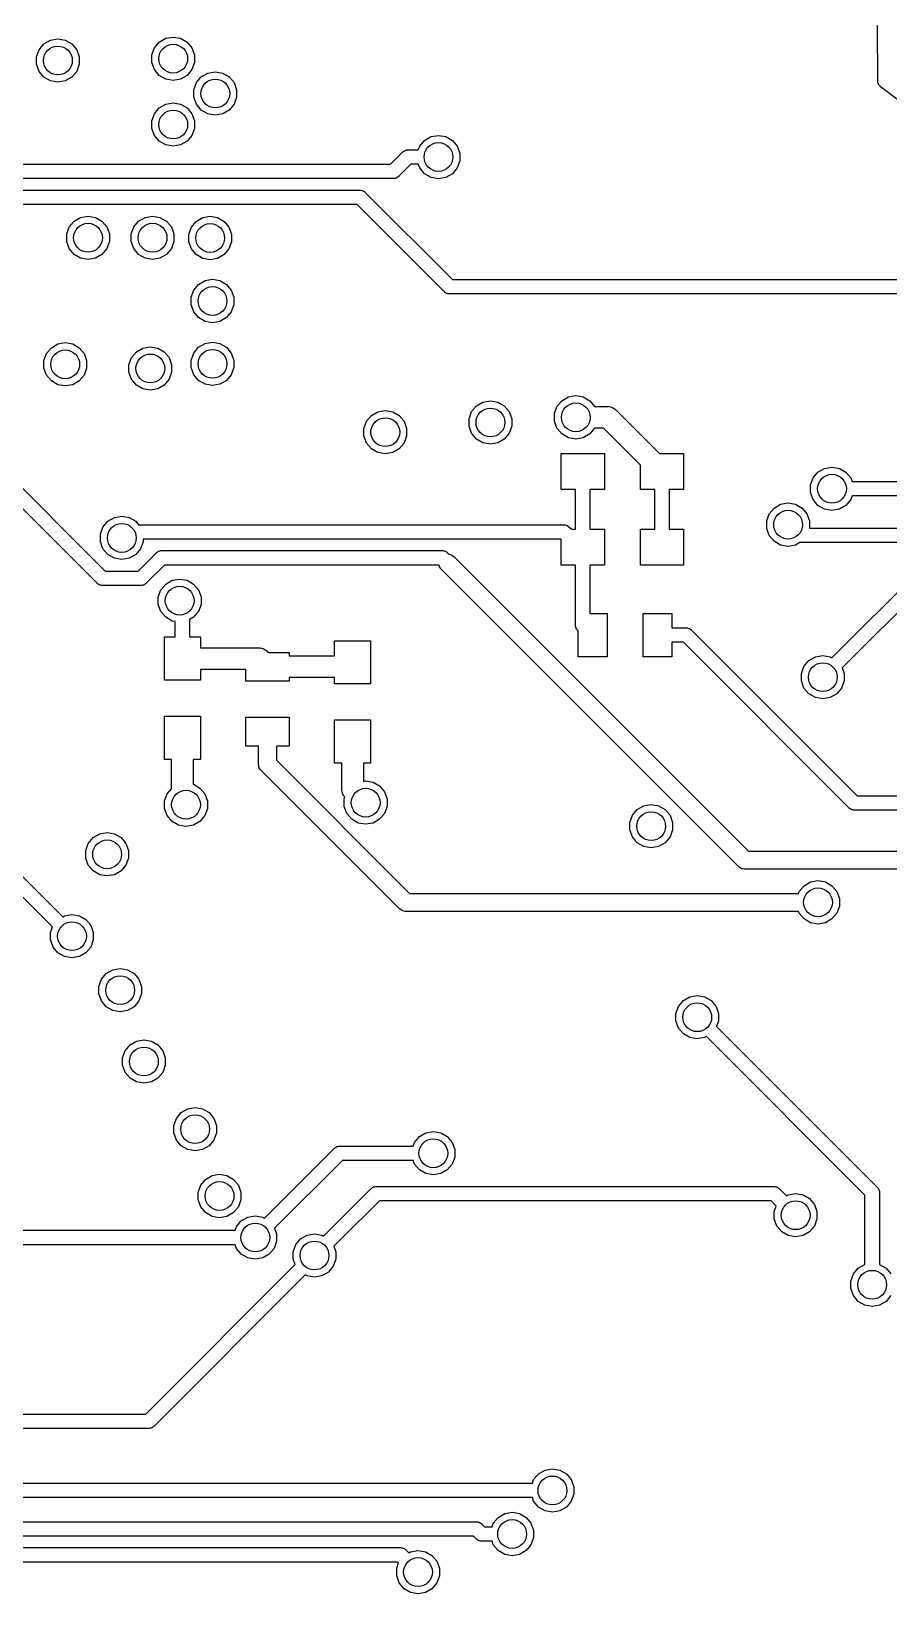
# Model space of a CAD drawing. Extents: x 85.4 to 167.1, y -165.3 to -88.8.
# Drawn here: x 132.11 to 144.02, y -125.36 to -103.67 of the extents above; entities that cross this region are included whole.
import ezdxf

# ---------------------------------------------------------------- set-up
doc = ezdxf.new("R2010")
doc.units = 0
doc.header["$MEASUREMENT"] = 0
doc.layers.add('BLACK', color=7, linetype='CONTINUOUS')

msp = doc.modelspace()

# ---------------------------------------------------------------- linework, layer by layer
at = {"layer": 'Black'}
for p, q in [((143.863, -104.366), (143.861, -103.595)), ((132.222, -103.931), (132.289, -103.851)), ((132.289, -103.851), (132.379, -103.798)), ((132.379, -103.798), (132.482, -103.78)), ((132.482, -103.78), (132.585, -103.798)), ((132.585, -103.798), (132.676, -103.851)), ((132.676, -103.851), (132.743, -103.931)), ((133.822, -103.906), (133.889, -103.825)), ((133.889, -103.825), (133.98, -103.773)), ((133.98, -103.773), (134.083, -103.755)), ((134.083, -103.755), (134.186, -103.773)), ((134.186, -103.773), (134.276, -103.825)), ((134.276, -103.825), (134.343, -103.906)), ((132.186, -104.029), (132.222, -103.931)), ((132.186, -104.134), (132.186, -104.029)), ((132.743, -103.931), (132.779, -104.029)), ((132.779, -104.029), (132.779, -104.134)), ((133.786, -104.004), (133.822, -103.906)), ((133.786, -104.108), (133.786, -104.004)), ((134.343, -103.906), (134.379, -104.004)), ((134.379, -104.004), (134.379, -104.108)), ((132.222, -104.232), (132.186, -104.134)), ((132.289, -104.312), (132.222, -104.232)), ((132.379, -104.364), (132.289, -104.312)), ((132.676, -104.312), (132.585, -104.364)), ((132.743, -104.232), (132.676, -104.312)), ((132.779, -104.134), (132.743, -104.232)), ((133.822, -104.207), (133.786, -104.108)), ((133.889, -104.287), (133.822, -104.207)), ((133.98, -104.339), (133.889, -104.287)), ((134.276, -104.287), (134.186, -104.339)), ((134.343, -104.207), (134.276, -104.287)), ((134.379, -104.108), (134.343, -104.207)), ((134.406, -104.388), (134.473, -104.308)), ((134.473, -104.308), (134.564, -104.256)), ((134.564, -104.256), (134.667, -104.238)), ((134.667, -104.238), (134.77, -104.256)), ((134.77, -104.256), (134.86, -104.308)), ((134.86, -104.308), (134.928, -104.388)), ((132.482, -104.383), (132.379, -104.364)), ((132.585, -104.364), (132.482, -104.383)), ((134.083, -104.357), (133.98, -104.339)), ((134.186, -104.339), (134.083, -104.357)), ((134.37, -104.486), (134.406, -104.388)), ((134.37, -104.591), (134.37, -104.486)), ((134.928, -104.388), (134.963, -104.486)), ((134.963, -104.486), (134.963, -104.591)), ((143.865, -104.377), (143.863, -104.366)), ((143.866, -104.389), (143.865, -104.377)), ((143.868, -104.394), (143.866, -104.389)), ((143.869, -104.4), (143.868, -104.394)), ((143.875, -104.41), (143.869, -104.4)), ((143.879, -104.42), (143.875, -104.41)), ((143.884, -104.425), (143.879, -104.42)), ((143.887, -104.43), (143.884, -104.425)), ((143.895, -104.438), (143.887, -104.43)), ((143.903, -104.446), (143.895, -104.438)), ((145.731, -105.821), (143.903, -104.446)), ((133.822, -104.82), (133.889, -104.74)), ((133.889, -104.74), (133.98, -104.687)), ((133.98, -104.687), (134.083, -104.669)), ((134.083, -104.669), (134.186, -104.687)), ((134.186, -104.687), (134.276, -104.74)), ((134.276, -104.74), (134.343, -104.82)), ((134.406, -104.689), (134.37, -104.591)), ((134.473, -104.769), (134.406, -104.689)), ((134.928, -104.689), (134.86, -104.769)), ((134.963, -104.591), (134.928, -104.689)), ((133.786, -104.918), (133.822, -104.82)), ((133.786, -105.023), (133.786, -104.918)), ((134.343, -104.82), (134.379, -104.918)), ((134.379, -104.918), (134.379, -105.023)), ((134.564, -104.822), (134.473, -104.769)), ((134.667, -104.84), (134.564, -104.822)), ((134.77, -104.822), (134.667, -104.84)), ((134.86, -104.769), (134.77, -104.822)), ((133.822, -105.121), (133.786, -105.023)), ((133.889, -105.201), (133.822, -105.121)), ((134.343, -105.121), (134.276, -105.201)), ((134.379, -105.023), (134.343, -105.121)), ((137.571, -105.191), (137.662, -105.138)), ((137.662, -105.138), (137.765, -105.12)), ((137.765, -105.12), (137.868, -105.138)), ((137.868, -105.138), (137.958, -105.191)), ((133.98, -105.253), (133.889, -105.201)), ((134.083, -105.272), (133.98, -105.253)), ((134.186, -105.253), (134.083, -105.272)), ((134.276, -105.201), (134.186, -105.253)), ((137.099, -105.521), (137.27, -105.351)), ((137.27, -105.351), (137.273, -105.348)), ((137.273, -105.348), (137.276, -105.345)), ((137.276, -105.345), (137.287, -105.338)), ((137.287, -105.338), (137.298, -105.331)), ((137.298, -105.331), (137.302, -105.33)), ((137.302, -105.33), (137.306, -105.327)), ((137.306, -105.327), (137.319, -105.325)), ((137.319, -105.325), (137.332, -105.322)), ((137.332, -105.322), (137.336, -105.322)), ((137.336, -105.322), (137.34, -105.321)), ((137.34, -105.321), (137.485, -105.321)), ((137.485, -105.321), (137.504, -105.271)), ((137.504, -105.271), (137.571, -105.191)), ((137.958, -105.191), (138.025, -105.271)), ((138.025, -105.271), (138.061, -105.369)), ((138.061, -105.369), (138.061, -105.474)), ((128.404, -105.521), (137.099, -105.521)), ((137.382, -105.521), (137.211, -105.692)), ((137.485, -105.521), (137.382, -105.521)), ((137.504, -105.572), (137.485, -105.521)), ((137.571, -105.652), (137.504, -105.572)), ((138.025, -105.572), (137.958, -105.652)), ((138.061, -105.474), (138.025, -105.572)), ((137.14, -105.721), (128.445, -105.721)), ((137.145, -105.72), (137.14, -105.721)), ((137.149, -105.721), (137.145, -105.72)), ((137.162, -105.717), (137.149, -105.721)), ((137.175, -105.715), (137.162, -105.717)), ((137.178, -105.713), (137.175, -105.715)), ((137.183, -105.712), (137.178, -105.713)), ((137.193, -105.704), (137.183, -105.712)), ((137.205, -105.698), (137.193, -105.704)), ((137.208, -105.694), (137.205, -105.698)), ((137.211, -105.692), (137.208, -105.694)), ((137.662, -105.704), (137.571, -105.652)), ((137.765, -105.723), (137.662, -105.704)), ((137.868, -105.704), (137.765, -105.723)), ((137.958, -105.652), (137.868, -105.704)), ((129.202, -105.881), (136.679, -105.881)), ((136.679, -105.881), (136.683, -105.882)), ((136.683, -105.882), (136.687, -105.882)), ((136.687, -105.882), (136.7, -105.885)), ((136.7, -105.885), (136.713, -105.887)), ((136.713, -105.887), (136.717, -105.89)), ((136.717, -105.89), (136.721, -105.891)), ((136.721, -105.891), (136.732, -105.898)), ((136.732, -105.898), (136.743, -105.905)), ((136.743, -105.905), (136.746, -105.908)), ((136.746, -105.908), (136.749, -105.911)), ((136.749, -105.911), (137.961, -107.122)), ((136.637, -106.081), (129.243, -106.081)), ((132.707, -106.311), (132.797, -106.258)), ((132.797, -106.258), (132.9, -106.24)), ((132.9, -106.24), (132.9, -106.24)), ((132.9, -106.24), (133.003, -106.258)), ((133.003, -106.258), (133.094, -106.311)), ((133.603, -106.311), (133.693, -106.258)), ((133.693, -106.258), (133.796, -106.24)), ((133.796, -106.24), (133.899, -106.258)), ((133.899, -106.258), (133.99, -106.311)), ((134.402, -106.315), (134.493, -106.262)), ((134.493, -106.262), (134.596, -106.244)), ((134.596, -106.244), (134.699, -106.262)), ((134.699, -106.262), (134.79, -106.315)), ((137.849, -107.293), (136.637, -106.081)), ((132.604, -106.489), (132.64, -106.391)), ((132.64, -106.391), (132.707, -106.311)), ((133.094, -106.311), (133.161, -106.391)), ((133.161, -106.391), (133.197, -106.489)), ((133.5, -106.489), (133.535, -106.391)), ((133.535, -106.391), (133.603, -106.311)), ((133.99, -106.311), (134.057, -106.391)), ((134.057, -106.391), (134.093, -106.489)), ((134.299, -106.493), (134.335, -106.395)), ((134.335, -106.395), (134.402, -106.315)), ((134.79, -106.315), (134.857, -106.395)), ((134.857, -106.395), (134.893, -106.493)), ((132.604, -106.594), (132.604, -106.489)), ((132.64, -106.692), (132.604, -106.594)), ((132.707, -106.772), (132.64, -106.692)), ((133.161, -106.692), (133.094, -106.772)), ((133.197, -106.594), (133.161, -106.692)), ((133.197, -106.489), (133.197, -106.594)), ((133.5, -106.594), (133.5, -106.489)), ((133.535, -106.692), (133.5, -106.594)), ((133.603, -106.772), (133.535, -106.692)), ((134.057, -106.692), (133.99, -106.772)), ((134.093, -106.594), (134.057, -106.692)), ((134.093, -106.489), (134.093, -106.594)), ((134.299, -106.598), (134.299, -106.493)), ((134.335, -106.696), (134.299, -106.598)), ((134.402, -106.776), (134.335, -106.696)), ((134.857, -106.696), (134.79, -106.776)), ((134.893, -106.598), (134.857, -106.696)), ((134.893, -106.493), (134.893, -106.598)), ((132.797, -106.824), (132.707, -106.772)), ((132.9, -106.843), (132.797, -106.824)), ((133.003, -106.824), (132.9, -106.843)), ((132.9, -106.843), (132.9, -106.843)), ((132.9, -106.843), (132.9, -106.843)), ((133.094, -106.772), (133.003, -106.824)), ((133.693, -106.824), (133.603, -106.772)), ((133.796, -106.843), (133.693, -106.824)), ((133.899, -106.824), (133.796, -106.843)), ((133.99, -106.772), (133.899, -106.824)), ((134.493, -106.828), (134.402, -106.776)), ((134.596, -106.846), (134.493, -106.828)), ((134.699, -106.828), (134.596, -106.846)), ((134.79, -106.776), (134.699, -106.828)), ((134.434, -107.188), (134.525, -107.136)), ((134.525, -107.136), (134.628, -107.118)), ((134.628, -107.118), (134.731, -107.136)), ((134.731, -107.136), (134.821, -107.188)), ((137.961, -107.122), (151.473, -107.122)), ((134.331, -107.366), (134.367, -107.268)), ((134.367, -107.268), (134.434, -107.188)), ((134.821, -107.188), (134.888, -107.268)), ((134.888, -107.268), (134.924, -107.366)), ((137.852, -107.295), (137.849, -107.293)), ((137.855, -107.299), (137.852, -107.295)), ((137.866, -107.305), (137.855, -107.299)), ((137.877, -107.313), (137.866, -107.305)), ((137.881, -107.314), (137.877, -107.313)), ((137.885, -107.316), (137.881, -107.314)), ((137.898, -107.318), (137.885, -107.316)), ((137.911, -107.322), (137.898, -107.318)), ((137.915, -107.321), (137.911, -107.322)), ((137.919, -107.322), (137.915, -107.321)), ((151.431, -107.322), (137.919, -107.322)), ((134.331, -107.471), (134.331, -107.366)), ((134.367, -107.569), (134.331, -107.471)), ((134.434, -107.649), (134.367, -107.569)), ((134.888, -107.569), (134.821, -107.649)), ((134.924, -107.471), (134.888, -107.569)), ((134.924, -107.366), (134.924, -107.471)), ((134.525, -107.702), (134.434, -107.649)), ((134.628, -107.72), (134.525, -107.702)), ((134.731, -107.702), (134.628, -107.72)), ((134.821, -107.649), (134.731, -107.702)), ((132.481, -108.015), (132.584, -107.997)), ((132.584, -107.997), (132.687, -108.015)), ((134.525, -108.009), (134.628, -107.991)), ((134.628, -107.991), (134.731, -108.009)), ((132.288, -108.246), (132.323, -108.147)), ((132.323, -108.147), (132.391, -108.067)), ((132.391, -108.067), (132.481, -108.015)), ((132.687, -108.015), (132.778, -108.067)), ((132.778, -108.067), (132.845, -108.147)), ((132.845, -108.147), (132.881, -108.246)), ((133.468, -108.303), (133.504, -108.205)), ((133.504, -108.205), (133.571, -108.125)), ((133.571, -108.125), (133.662, -108.072)), ((133.662, -108.072), (133.765, -108.054)), ((133.765, -108.054), (133.868, -108.072)), ((133.868, -108.072), (133.958, -108.125)), ((133.958, -108.125), (134.025, -108.205)), ((134.025, -108.205), (134.061, -108.303)), ((134.331, -108.24), (134.367, -108.142)), ((134.367, -108.142), (134.434, -108.061)), ((134.434, -108.061), (134.525, -108.009)), ((134.731, -108.009), (134.821, -108.061)), ((134.821, -108.061), (134.888, -108.142)), ((134.888, -108.142), (134.924, -108.24)), ((132.288, -108.35), (132.288, -108.246)), ((132.323, -108.448), (132.288, -108.35)), ((132.881, -108.35), (132.845, -108.448)), ((132.881, -108.246), (132.881, -108.35)), ((133.468, -108.408), (133.468, -108.303)), ((133.504, -108.506), (133.468, -108.408)), ((134.061, -108.408), (134.025, -108.506)), ((134.061, -108.303), (134.061, -108.408)), ((134.331, -108.344), (134.331, -108.24)), ((134.367, -108.443), (134.331, -108.344)), ((134.924, -108.344), (134.888, -108.443)), ((134.924, -108.24), (134.924, -108.344)), ((132.391, -108.529), (132.323, -108.448)), ((132.481, -108.581), (132.391, -108.529)), ((132.584, -108.599), (132.481, -108.581)), ((132.687, -108.581), (132.584, -108.599)), ((132.778, -108.529), (132.687, -108.581)), ((132.845, -108.448), (132.778, -108.529)), ((133.571, -108.586), (133.504, -108.506)), ((133.662, -108.638), (133.571, -108.586)), ((133.765, -108.656), (133.662, -108.638)), ((133.868, -108.638), (133.765, -108.656)), ((133.958, -108.586), (133.868, -108.638)), ((134.025, -108.506), (133.958, -108.586)), ((134.434, -108.523), (134.367, -108.443)), ((134.525, -108.575), (134.434, -108.523)), ((134.628, -108.593), (134.525, -108.575)), ((134.731, -108.575), (134.628, -108.593)), ((134.821, -108.523), (134.731, -108.575)), ((134.888, -108.443), (134.821, -108.523)), ((138.292, -108.874), (138.383, -108.822)), ((138.383, -108.822), (138.486, -108.804)), ((138.486, -108.804), (138.589, -108.822)), ((138.589, -108.822), (138.679, -108.874)), ((139.41, -108.884), (139.477, -108.804)), ((139.477, -108.804), (139.568, -108.751)), ((139.568, -108.751), (139.671, -108.733)), ((139.671, -108.733), (139.774, -108.751)), ((139.774, -108.751), (139.864, -108.804)), ((139.864, -108.804), (139.931, -108.884)), ((136.73, -109.188), (136.766, -109.089)), ((136.766, -109.089), (136.833, -109.009)), ((136.833, -109.009), (136.924, -108.957)), ((136.924, -108.957), (137.027, -108.939)), ((137.027, -108.939), (137.13, -108.957)), ((137.13, -108.957), (137.22, -109.009)), ((137.22, -109.009), (137.288, -109.089)), ((137.288, -109.089), (137.323, -109.188)), ((138.189, -109.053), (138.225, -108.954)), ((138.189, -109.157), (138.189, -109.053)), ((138.225, -108.954), (138.292, -108.874)), ((138.679, -108.874), (138.746, -108.954)), ((138.746, -108.954), (138.782, -109.053)), ((138.782, -109.053), (138.782, -109.157)), ((139.374, -108.982), (139.41, -108.884)), ((139.374, -109.087), (139.374, -108.982)), ((139.41, -109.185), (139.374, -109.087)), ((139.931, -108.884), (139.932, -108.884)), ((139.932, -108.884), (140.119, -108.884)), ((140.119, -108.884), (140.126, -108.886)), ((140.126, -108.886), (140.132, -108.885)), ((140.132, -108.885), (140.151, -108.89)), ((140.151, -108.89), (140.17, -108.894)), ((140.17, -108.894), (140.176, -108.897)), ((140.176, -108.897), (140.182, -108.899)), ((140.182, -108.899), (140.199, -108.91)), ((140.199, -108.91), (140.216, -108.92)), ((140.216, -108.92), (140.22, -108.925)), ((140.22, -108.925), (140.225, -108.928)), ((140.225, -108.928), (140.831, -109.534)), ((136.73, -109.292), (136.73, -109.188)), ((136.766, -109.391), (136.73, -109.292)), ((137.323, -109.292), (137.288, -109.391)), ((137.323, -109.188), (137.323, -109.292)), ((138.225, -109.255), (138.189, -109.157)), ((138.292, -109.336), (138.225, -109.255)), ((138.746, -109.255), (138.679, -109.336)), ((138.782, -109.157), (138.746, -109.255)), ((139.477, -109.265), (139.41, -109.185)), ((139.568, -109.317), (139.477, -109.265)), ((139.864, -109.265), (139.774, -109.317)), ((139.931, -109.185), (139.864, -109.265)), ((139.932, -109.184), (139.931, -109.185)), ((140.057, -109.184), (139.932, -109.184)), ((140.568, -109.696), (140.057, -109.184)), ((136.833, -109.471), (136.766, -109.391)), ((136.924, -109.523), (136.833, -109.471)), ((137.027, -109.541), (136.924, -109.523)), ((137.13, -109.523), (137.027, -109.541)), ((137.22, -109.471), (137.13, -109.523)), ((137.288, -109.391), (137.22, -109.471)), ((138.383, -109.388), (138.292, -109.336)), ((138.486, -109.406), (138.383, -109.388)), ((138.589, -109.388), (138.486, -109.406)), ((138.679, -109.336), (138.589, -109.388)), ((139.671, -109.336), (139.568, -109.317)), ((139.774, -109.317), (139.671, -109.336)), ((133.026, -111.338), (131.426, -109.739)), ((131.566, -109.595), (133.138, -111.168)), ((139.468, -110.034), (139.468, -109.534)), ((139.468, -109.534), (140.068, -109.534)), ((140.068, -109.534), (140.068, -110.034)), ((140.568, -110.034), (140.568, -109.696)), ((140.831, -109.534), (141.168, -109.534)), ((141.168, -109.534), (141.168, -110.034)), ((143.124, -109.742), (143.227, -109.724)), ((143.227, -109.724), (143.33, -109.742)), ((142.93, -109.973), (142.966, -109.875)), ((142.966, -109.875), (143.033, -109.794)), ((143.033, -109.794), (143.124, -109.742)), ((143.33, -109.742), (143.42, -109.794)), ((143.42, -109.794), (143.487, -109.875)), ((143.487, -109.875), (143.506, -109.925)), ((143.506, -109.925), (146.283, -109.925)), ((139.668, -110.034), (139.468, -110.034)), ((139.668, -110.588), (139.668, -110.034)), ((140.068, -110.034), (139.868, -110.034)), ((139.868, -110.034), (139.868, -110.588)), ((140.768, -110.034), (140.568, -110.034)), ((140.768, -110.588), (140.768, -110.034)), ((141.168, -110.034), (140.968, -110.034)), ((140.968, -110.034), (140.968, -110.588)), ((142.93, -110.077), (142.93, -109.973)), ((142.966, -110.176), (142.93, -110.077)), ((143.506, -110.125), (143.487, -110.176)), ((146.217, -110.125), (143.506, -110.125)), ((142.322, -110.472), (142.357, -110.374)), ((142.357, -110.374), (142.425, -110.294)), ((142.425, -110.294), (142.515, -110.241)), ((142.515, -110.241), (142.618, -110.223)), ((142.618, -110.223), (142.721, -110.241)), ((142.721, -110.241), (142.812, -110.294)), ((142.812, -110.294), (142.879, -110.374)), ((142.879, -110.374), (142.915, -110.472)), ((143.033, -110.256), (142.966, -110.176)), ((143.124, -110.308), (143.033, -110.256)), ((143.227, -110.326), (143.124, -110.308)), ((143.33, -110.308), (143.227, -110.326)), ((143.42, -110.256), (143.33, -110.308)), ((143.487, -110.176), (143.42, -110.256)), ((133.072, -110.655), (133.108, -110.557)), ((133.108, -110.557), (133.175, -110.477)), ((133.175, -110.477), (133.266, -110.425)), ((133.266, -110.425), (133.369, -110.407)), ((133.369, -110.407), (133.472, -110.425)), ((133.472, -110.425), (133.562, -110.477)), ((133.562, -110.477), (133.601, -110.524)), ((133.601, -110.524), (139.504, -110.524)), ((139.504, -110.524), (139.508, -110.524)), ((139.508, -110.524), (139.513, -110.524)), ((139.513, -110.524), (139.525, -110.527)), ((139.525, -110.527), (139.538, -110.53)), ((139.538, -110.53), (139.542, -110.532)), ((139.542, -110.532), (139.546, -110.533)), ((139.546, -110.533), (139.557, -110.54)), ((139.557, -110.54), (139.568, -110.547)), ((139.568, -110.547), (139.571, -110.55)), ((139.571, -110.55), (139.575, -110.553)), ((139.575, -110.553), (139.61, -110.588)), ((139.61, -110.588), (139.668, -110.588)), ((139.868, -110.588), (140.068, -110.588)), ((140.068, -110.588), (140.068, -111.088)), ((140.568, -111.088), (140.568, -110.588)), ((140.568, -110.588), (140.768, -110.588)), ((140.968, -110.588), (141.168, -110.588)), ((141.168, -110.588), (141.168, -111.088)), ((142.322, -110.577), (142.322, -110.472)), ((142.357, -110.675), (142.322, -110.577)), ((142.915, -110.472), (142.915, -110.571)), ((142.915, -110.571), (153.024, -110.571)), ((133.072, -110.76), (133.072, -110.655)), ((133.108, -110.858), (133.072, -110.76)), ((133.665, -110.76), (133.629, -110.858)), ((139.463, -110.724), (133.665, -110.724)), ((133.665, -110.724), (133.665, -110.76)), ((139.468, -110.729), (139.463, -110.724)), ((139.468, -111.088), (139.468, -110.729)), ((142.425, -110.755), (142.357, -110.675)), ((142.515, -110.807), (142.425, -110.755)), ((142.618, -110.825), (142.515, -110.807)), ((142.721, -110.807), (142.618, -110.825)), ((142.783, -110.771), (142.721, -110.807)), ((153.066, -110.771), (142.783, -110.771)), ((133.175, -110.938), (133.108, -110.858)), ((133.266, -110.991), (133.175, -110.938)), ((133.369, -111.009), (133.266, -110.991)), ((133.472, -110.991), (133.369, -111.009)), ((133.562, -110.938), (133.472, -110.991)), ((133.629, -110.858), (133.562, -110.938)), ((133.596, -111.168), (133.851, -110.913)), ((133.851, -110.913), (133.855, -110.91)), ((133.855, -110.91), (133.857, -110.907)), ((133.857, -110.907), (133.869, -110.9)), ((133.869, -110.9), (133.879, -110.893)), ((133.879, -110.893), (133.884, -110.892)), ((133.884, -110.892), (133.887, -110.89)), ((133.887, -110.89), (133.9, -110.887)), ((133.9, -110.887), (133.913, -110.884)), ((133.913, -110.884), (133.917, -110.884)), ((133.917, -110.884), (133.922, -110.884)), ((133.922, -110.884), (137.82, -110.884)), ((137.82, -110.884), (137.824, -110.884)), ((137.824, -110.884), (137.829, -110.884)), ((137.829, -110.884), (137.841, -110.887)), ((137.841, -110.887), (137.854, -110.89)), ((137.854, -110.89), (137.858, -110.892)), ((137.858, -110.892), (137.862, -110.893)), ((137.862, -110.893), (137.873, -110.9)), ((137.873, -110.9), (137.884, -110.907)), ((137.884, -110.907), (137.887, -110.91)), ((137.887, -110.91), (137.891, -110.913)), ((137.891, -110.913), (137.913, -110.935)), ((137.913, -110.935), (137.947, -110.944)), ((137.947, -110.944), (137.982, -110.969)), ((137.982, -110.969), (142.069, -115.056)), ((133.138, -111.168), (133.596, -111.168)), ((133.963, -111.084), (133.708, -111.338)), ((137.774, -111.084), (133.963, -111.084)), ((137.781, -111.11), (137.774, -111.084)), ((137.806, -111.146), (137.781, -111.11)), ((141.929, -115.27), (137.806, -111.146)), ((139.668, -111.088), (139.468, -111.088)), ((139.668, -111.919), (139.668, -111.088)), ((140.068, -111.088), (139.868, -111.088)), ((139.868, -111.088), (139.868, -111.757)), ((141.168, -111.088), (140.568, -111.088)), ((143.227, -112.372), (144.418, -111.182)), ((133.029, -111.341), (133.026, -111.338)), ((133.032, -111.344), (133.029, -111.341)), ((133.044, -111.351), (133.032, -111.344)), ((133.054, -111.358), (133.044, -111.351)), ((133.058, -111.359), (133.054, -111.358)), ((133.062, -111.362), (133.058, -111.359)), ((133.075, -111.364), (133.062, -111.362)), ((133.088, -111.367), (133.075, -111.364)), ((133.092, -111.367), (133.088, -111.367)), ((133.096, -111.368), (133.092, -111.367)), ((133.637, -111.368), (133.096, -111.368)), ((133.642, -111.367), (133.637, -111.368)), ((133.646, -111.367), (133.642, -111.367)), ((133.659, -111.364), (133.646, -111.367)), ((133.672, -111.362), (133.659, -111.364)), ((133.676, -111.359), (133.672, -111.362)), ((133.68, -111.358), (133.676, -111.359)), ((133.69, -111.351), (133.68, -111.358)), ((133.702, -111.344), (133.69, -111.351)), ((133.705, -111.341), (133.702, -111.344)), ((133.708, -111.338), (133.705, -111.341)), ((133.876, -111.527), (133.912, -111.428)), ((133.912, -111.428), (133.979, -111.348)), ((133.979, -111.348), (134.07, -111.296)), ((134.07, -111.296), (134.173, -111.278)), ((134.173, -111.278), (134.276, -111.296)), ((134.276, -111.296), (134.366, -111.348)), ((134.366, -111.348), (134.434, -111.428)), ((134.434, -111.428), (134.469, -111.527)), ((144.53, -111.352), (143.369, -112.513)), ((133.876, -111.631), (133.876, -111.527)), ((133.912, -111.729), (133.876, -111.631)), ((134.469, -111.631), (134.434, -111.729)), ((134.469, -111.527), (134.469, -111.631)), ((133.979, -111.81), (133.912, -111.729)), ((134.07, -111.862), (133.979, -111.81)), ((134.11, -111.869), (134.07, -111.862)), ((134.11, -112.083), (134.11, -111.869)), ((134.366, -111.81), (134.31, -111.842)), ((134.31, -111.842), (134.31, -112.083)), ((134.434, -111.729), (134.366, -111.81)), ((139.868, -111.757), (140.106, -111.757)), ((140.106, -111.757), (140.106, -112.357)), ((140.606, -112.357), (140.606, -111.757)), ((140.606, -111.757), (141.006, -111.757)), ((141.006, -111.757), (141.006, -111.957)), ((133.96, -112.683), (133.96, -112.083)), ((133.96, -112.083), (134.11, -112.083)), ((134.31, -112.083), (134.46, -112.083)), ((134.46, -112.083), (134.46, -112.233)), ((139.669, -111.923), (139.668, -111.919)), ((139.669, -111.928), (139.669, -111.923)), ((139.672, -111.94), (139.669, -111.928)), ((139.674, -111.953), (139.672, -111.94)), ((139.677, -111.957), (139.674, -111.953)), ((139.678, -111.961), (139.677, -111.957)), ((139.685, -111.972), (139.678, -111.961)), ((139.692, -111.983), (139.685, -111.972)), ((139.695, -111.986), (139.692, -111.983)), ((139.698, -111.99), (139.695, -111.986)), ((139.706, -111.999), (139.698, -111.99)), ((139.706, -112.357), (139.706, -111.999)), ((141.006, -111.957), (141.206, -111.957)), ((141.206, -111.957), (141.211, -111.958)), ((141.211, -111.958), (141.215, -111.957)), ((141.215, -111.957), (141.228, -111.961)), ((141.228, -111.961), (141.241, -111.963)), ((141.241, -111.963), (141.244, -111.965)), ((141.244, -111.965), (141.249, -111.966)), ((141.249, -111.966), (141.259, -111.974)), ((141.259, -111.974), (141.271, -111.98)), ((141.271, -111.98), (141.274, -111.984)), ((141.274, -111.984), (141.277, -111.986)), ((141.277, -111.986), (143.577, -114.286)), ((134.46, -112.233), (135.278, -112.233)), ((135.278, -112.233), (135.285, -112.235)), ((135.285, -112.235), (135.291, -112.234)), ((135.291, -112.234), (135.31, -112.239)), ((135.31, -112.239), (135.329, -112.242)), ((135.329, -112.242), (135.335, -112.246)), ((135.335, -112.246), (135.341, -112.247)), ((135.341, -112.247), (135.358, -112.259)), ((135.358, -112.259), (135.375, -112.268)), ((135.375, -112.268), (135.379, -112.274)), ((135.379, -112.274), (135.384, -112.277)), ((135.384, -112.277), (135.403, -112.296)), ((135.403, -112.296), (135.691, -112.296)), ((135.691, -112.296), (135.691, -112.346)), ((136.322, -112.346), (136.322, -112.134)), ((136.322, -112.134), (136.822, -112.134)), ((136.822, -112.134), (136.822, -112.734)), ((141.165, -112.157), (141.006, -112.157)), ((141.006, -112.157), (141.006, -112.357)), ((143.465, -114.457), (141.165, -112.157)), ((142.997, -112.358), (143.1, -112.34)), ((143.1, -112.34), (143.203, -112.358)), ((135.091, -112.533), (134.46, -112.533)), ((134.46, -112.533), (134.46, -112.683)), ((135.091, -112.696), (135.091, -112.533)), ((135.691, -112.346), (136.322, -112.346)), ((140.106, -112.357), (139.706, -112.357)), ((141.006, -112.357), (140.606, -112.357)), ((142.803, -112.589), (142.839, -112.491)), ((142.839, -112.491), (142.906, -112.41)), ((142.906, -112.41), (142.997, -112.358)), ((143.203, -112.358), (143.227, -112.372)), ((143.369, -112.513), (143.396, -112.589)), ((134.46, -112.683), (133.96, -112.683)), ((135.691, -112.696), (135.091, -112.696)), ((136.322, -112.646), (135.691, -112.646)), ((135.691, -112.646), (135.691, -112.696)), ((136.322, -112.734), (136.322, -112.646)), ((136.822, -112.734), (136.322, -112.734)), ((142.803, -112.693), (142.803, -112.589)), ((142.839, -112.792), (142.803, -112.693)), ((143.396, -112.693), (143.361, -112.792)), ((143.396, -112.589), (143.396, -112.693)), ((142.906, -112.872), (142.839, -112.792)), ((142.997, -112.924), (142.906, -112.872)), ((143.1, -112.942), (142.997, -112.924)), ((143.203, -112.924), (143.1, -112.942)), ((143.293, -112.872), (143.203, -112.924)), ((143.361, -112.792), (143.293, -112.872)), ((133.96, -113.783), (133.96, -113.183)), ((133.96, -113.183), (134.46, -113.183)), ((134.46, -113.183), (134.46, -113.783)), ((135.091, -113.596), (135.091, -113.196)), ((135.091, -113.196), (135.691, -113.196)), ((135.691, -113.196), (135.691, -113.596)), ((136.322, -113.834), (136.322, -113.234)), ((136.322, -113.234), (136.822, -113.234)), ((136.822, -113.234), (136.822, -113.834)), ((135.266, -113.596), (135.091, -113.596)), ((135.266, -113.846), (135.266, -113.596)), ((135.691, -113.596), (135.516, -113.596)), ((135.516, -113.596), (135.516, -113.794)), ((134.06, -113.783), (133.96, -113.783)), ((134.06, -114.189), (134.06, -113.783)), ((134.46, -113.783), (134.36, -113.783)), ((134.36, -113.783), (134.36, -114.128)), ((135.267, -113.852), (135.266, -113.846)), ((135.266, -113.857), (135.267, -113.852)), ((135.27, -113.873), (135.266, -113.857)), ((135.516, -113.794), (137.363, -115.641)), ((136.422, -113.834), (136.322, -113.834)), ((136.422, -114.2), (136.422, -113.834)), ((136.822, -113.834), (136.722, -113.834)), ((136.722, -113.834), (136.722, -114.087)), ((135.273, -113.889), (135.27, -113.873)), ((135.276, -113.894), (135.273, -113.889)), ((135.277, -113.899), (135.276, -113.894)), ((135.287, -113.912), (135.277, -113.899)), ((135.295, -113.926), (135.287, -113.912)), ((135.299, -113.93), (135.295, -113.926)), ((135.302, -113.934), (135.299, -113.93)), ((137.223, -115.855), (135.302, -113.934)), ((133.964, -114.359), (134, -114.261)), ((134, -114.261), (134.06, -114.189)), ((134.36, -114.128), (134.363, -114.128)), ((134.363, -114.128), (134.454, -114.18)), ((134.454, -114.18), (134.521, -114.261)), ((134.521, -114.261), (134.557, -114.359)), ((136.423, -114.206), (136.422, -114.2)), ((136.422, -114.213), (136.423, -114.206)), ((136.428, -114.232), (136.422, -114.213)), ((136.431, -114.251), (136.428, -114.232)), ((136.434, -114.257), (136.431, -114.251)), ((136.436, -114.263), (136.434, -114.257)), ((136.447, -114.279), (136.436, -114.263)), ((136.457, -114.296), (136.447, -114.279)), ((136.722, -114.087), (136.754, -114.081)), ((136.754, -114.081), (136.857, -114.099)), ((136.857, -114.099), (136.948, -114.151)), ((136.948, -114.151), (137.015, -114.232)), ((137.015, -114.232), (137.051, -114.33)), ((143.577, -114.286), (151.393, -114.286)), ((133.964, -114.463), (133.964, -114.359)), ((134, -114.562), (133.964, -114.463)), ((134.557, -114.463), (134.521, -114.562)), ((134.557, -114.359), (134.557, -114.463)), ((136.462, -114.301), (136.457, -114.296)), ((136.458, -114.33), (136.466, -114.306)), ((136.458, -114.434), (136.458, -114.33)), ((136.493, -114.533), (136.458, -114.434)), ((136.466, -114.306), (136.462, -114.301)), ((136.466, -114.306), (136.466, -114.306)), ((137.051, -114.434), (137.015, -114.533)), ((137.051, -114.33), (137.051, -114.434)), ((140.457, -114.558), (140.524, -114.478)), ((140.524, -114.478), (140.615, -114.426)), ((140.615, -114.426), (140.718, -114.408)), ((140.718, -114.408), (140.821, -114.426)), ((140.821, -114.426), (140.911, -114.478)), ((140.911, -114.478), (140.979, -114.558)), ((143.469, -114.46), (143.465, -114.457)), ((143.472, -114.463), (143.469, -114.46)), ((143.483, -114.47), (143.472, -114.463)), ((143.494, -114.477), (143.483, -114.47)), ((143.498, -114.478), (143.494, -114.477)), ((143.502, -114.48), (143.498, -114.478)), ((143.514, -114.483), (143.502, -114.48)), ((143.527, -114.486), (143.514, -114.483)), ((143.531, -114.486), (143.527, -114.486)), ((143.536, -114.486), (143.531, -114.486)), ((151.393, -114.486), (143.536, -114.486)), ((134.067, -114.642), (134, -114.562)), ((134.157, -114.694), (134.067, -114.642)), ((134.26, -114.712), (134.157, -114.694)), ((134.363, -114.694), (134.26, -114.712)), ((134.454, -114.642), (134.363, -114.694)), ((134.521, -114.562), (134.454, -114.642)), ((136.561, -114.613), (136.493, -114.533)), ((136.651, -114.665), (136.561, -114.613)), ((136.754, -114.683), (136.651, -114.665)), ((136.857, -114.665), (136.754, -114.683)), ((136.948, -114.613), (136.857, -114.665)), ((137.015, -114.533), (136.948, -114.613)), ((140.421, -114.656), (140.457, -114.558)), ((140.421, -114.761), (140.421, -114.656)), ((140.979, -114.558), (141.014, -114.656)), ((141.014, -114.656), (141.014, -114.761)), ((132.904, -114.948), (132.972, -114.868)), ((132.972, -114.868), (133.062, -114.816)), ((133.062, -114.816), (133.165, -114.798)), ((133.165, -114.798), (133.268, -114.816)), ((133.268, -114.816), (133.359, -114.868)), ((133.359, -114.868), (133.426, -114.948)), ((140.457, -114.859), (140.421, -114.761)), ((140.524, -114.939), (140.457, -114.859)), ((140.615, -114.992), (140.524, -114.939)), ((140.911, -114.939), (140.821, -114.992)), ((140.979, -114.859), (140.911, -114.939)), ((141.014, -114.761), (140.979, -114.859)), ((132.408, -116.108), (131.428, -115.129)), ((131.54, -114.958), (132.549, -115.967)), ((132.869, -115.047), (132.904, -114.948)), ((132.869, -115.151), (132.869, -115.047)), ((132.904, -115.25), (132.869, -115.151)), ((133.426, -114.948), (133.462, -115.047)), ((133.462, -115.151), (133.426, -115.25)), ((133.462, -115.047), (133.462, -115.151)), ((140.718, -115.01), (140.615, -114.992)), ((140.821, -114.992), (140.718, -115.01)), ((142.069, -115.056), (148.238, -115.056)), ((132.972, -115.33), (132.904, -115.25)), ((133.062, -115.382), (132.972, -115.33)), ((133.359, -115.33), (133.268, -115.382)), ((133.426, -115.25), (133.359, -115.33)), ((141.934, -115.273), (141.929, -115.27)), ((141.937, -115.277), (141.934, -115.273)), ((141.951, -115.285), (141.937, -115.277)), ((141.965, -115.295), (141.951, -115.285)), ((141.97, -115.296), (141.965, -115.295)), ((141.975, -115.299), (141.97, -115.296)), ((141.991, -115.302), (141.975, -115.299)), ((142.007, -115.306), (141.991, -115.302)), ((142.012, -115.305), (142.007, -115.306)), ((142.018, -115.306), (142.012, -115.305)), ((148.238, -115.306), (142.018, -115.306)), ((133.165, -115.4), (133.062, -115.382)), ((133.268, -115.382), (133.165, -115.4)), ((142.773, -115.616), (142.84, -115.536)), ((142.84, -115.536), (142.931, -115.483)), ((142.931, -115.483), (143.034, -115.465)), ((143.034, -115.465), (143.137, -115.483)), ((143.137, -115.483), (143.227, -115.536)), ((143.227, -115.536), (143.294, -115.616)), ((137.363, -115.641), (142.609, -115.641)), ((142.609, -115.641), (142.764, -115.641)), ((142.764, -115.641), (142.773, -115.616)), ((143.294, -115.616), (143.33, -115.714)), ((143.33, -115.714), (143.33, -115.819)), ((132.549, -115.967), (132.574, -115.953)), ((132.574, -115.953), (132.677, -115.935)), ((132.677, -115.935), (132.78, -115.953)), ((132.78, -115.953), (132.87, -116.005)), ((132.87, -116.005), (132.938, -116.085)), ((137.227, -115.858), (137.223, -115.855)), ((137.231, -115.862), (137.227, -115.858)), ((137.245, -115.87), (137.231, -115.862)), ((137.258, -115.88), (137.245, -115.87)), ((137.263, -115.881), (137.258, -115.88)), ((137.268, -115.884), (137.263, -115.881)), ((137.284, -115.887), (137.268, -115.884)), ((137.3, -115.891), (137.284, -115.887)), ((137.306, -115.89), (137.3, -115.891)), ((137.311, -115.891), (137.306, -115.89)), ((142.609, -115.891), (137.311, -115.891)), ((142.764, -115.891), (142.609, -115.891)), ((142.773, -115.917), (142.764, -115.891)), ((142.84, -115.997), (142.773, -115.917)), ((142.931, -116.049), (142.84, -115.997)), ((143.227, -115.997), (143.137, -116.049)), ((143.294, -115.917), (143.227, -115.997)), ((143.33, -115.819), (143.294, -115.917)), ((132.38, -116.184), (132.408, -116.108)), ((132.38, -116.288), (132.38, -116.184)), ((132.938, -116.085), (132.973, -116.184)), ((132.973, -116.184), (132.973, -116.288)), ((143.034, -116.067), (142.931, -116.049)), ((143.137, -116.049), (143.034, -116.067)), ((132.416, -116.387), (132.38, -116.288)), ((132.483, -116.467), (132.416, -116.387)), ((132.938, -116.387), (132.87, -116.467)), ((132.973, -116.288), (132.938, -116.387)), ((132.574, -116.519), (132.483, -116.467)), ((132.677, -116.537), (132.574, -116.519)), ((132.78, -116.519), (132.677, -116.537)), ((132.87, -116.467), (132.78, -116.519)), ((133.05, -116.932), (133.085, -116.834)), ((133.085, -116.834), (133.153, -116.754)), ((133.153, -116.754), (133.243, -116.702)), ((133.243, -116.702), (133.346, -116.684)), ((133.346, -116.684), (133.449, -116.702)), ((133.449, -116.702), (133.54, -116.754)), ((133.54, -116.754), (133.607, -116.834)), ((133.607, -116.834), (133.643, -116.932)), ((133.05, -117.037), (133.05, -116.932)), ((133.085, -117.135), (133.05, -117.037)), ((133.643, -117.037), (133.607, -117.135)), ((133.643, -116.932), (133.643, -117.037)), ((141.164, -117.13), (141.254, -117.078)), ((141.254, -117.078), (141.357, -117.059)), ((141.357, -117.059), (141.46, -117.078)), ((141.46, -117.078), (141.551, -117.13)), ((133.153, -117.215), (133.085, -117.135)), ((133.243, -117.268), (133.153, -117.215)), ((133.346, -117.286), (133.243, -117.268)), ((133.449, -117.268), (133.346, -117.286)), ((133.54, -117.215), (133.449, -117.268)), ((133.607, -117.135), (133.54, -117.215)), ((141.061, -117.308), (141.096, -117.21)), ((141.061, -117.413), (141.061, -117.308)), ((141.096, -117.21), (141.164, -117.13)), ((141.551, -117.13), (141.618, -117.21)), ((141.618, -117.21), (141.654, -117.308)), ((141.654, -117.308), (141.654, -117.413)), ((141.096, -117.511), (141.061, -117.413)), ((141.164, -117.591), (141.096, -117.511)), ((141.654, -117.413), (141.626, -117.488)), ((141.626, -117.488), (143.856, -119.718)), ((133.415, -117.825), (133.483, -117.745)), ((133.483, -117.745), (133.573, -117.692)), ((133.573, -117.692), (133.676, -117.674)), ((133.676, -117.674), (133.779, -117.692)), ((133.779, -117.692), (133.87, -117.745)), ((133.87, -117.745), (133.937, -117.825)), ((141.254, -117.644), (141.164, -117.591)), ((141.357, -117.662), (141.254, -117.644)), ((141.46, -117.644), (141.357, -117.662)), ((141.485, -117.629), (141.46, -117.644)), ((143.685, -119.83), (141.485, -117.629)), ((133.38, -117.923), (133.415, -117.825)), ((133.38, -118.028), (133.38, -117.923)), ((133.937, -117.825), (133.973, -117.923)), ((133.973, -117.923), (133.973, -118.028)), ((133.415, -118.126), (133.38, -118.028)), ((133.483, -118.206), (133.415, -118.126)), ((133.937, -118.126), (133.87, -118.206)), ((133.973, -118.028), (133.937, -118.126)), ((133.573, -118.258), (133.483, -118.206)), ((133.676, -118.276), (133.573, -118.258)), ((133.779, -118.258), (133.676, -118.276)), ((133.87, -118.206), (133.779, -118.258)), ((134.194, -118.684), (134.284, -118.632)), ((134.284, -118.632), (134.387, -118.614)), ((134.387, -118.614), (134.49, -118.632)), ((134.49, -118.632), (134.581, -118.684)), ((134.091, -118.863), (134.127, -118.765)), ((134.127, -118.765), (134.194, -118.684)), ((134.581, -118.684), (134.648, -118.765)), ((134.648, -118.765), (134.684, -118.863)), ((134.091, -118.967), (134.091, -118.863)), ((134.127, -119.066), (134.091, -118.967)), ((134.194, -119.146), (134.127, -119.066)), ((134.648, -119.066), (134.581, -119.146)), ((134.684, -118.967), (134.648, -119.066)), ((134.684, -118.863), (134.684, -118.967)), ((137.433, -119.098), (137.5, -119.018)), ((137.5, -119.018), (137.591, -118.966)), ((137.591, -118.966), (137.694, -118.948)), ((137.694, -118.948), (137.797, -118.966)), ((137.797, -118.966), (137.887, -119.018)), ((137.887, -119.018), (137.954, -119.098)), ((134.284, -119.198), (134.194, -119.146)), ((134.387, -119.216), (134.284, -119.198)), ((134.49, -119.198), (134.387, -119.216)), ((134.581, -119.146), (134.49, -119.198)), ((135.349, -120.149), (136.32, -119.178)), ((136.32, -119.178), (136.324, -119.176)), ((136.324, -119.176), (136.326, -119.172)), ((136.326, -119.172), (136.338, -119.166)), ((136.338, -119.166), (136.348, -119.158)), ((136.348, -119.158), (136.353, -119.157)), ((136.353, -119.157), (136.356, -119.155)), ((136.356, -119.155), (136.369, -119.153)), ((136.369, -119.153), (136.382, -119.149)), ((136.382, -119.149), (136.386, -119.15)), ((136.386, -119.15), (136.391, -119.149)), ((136.391, -119.149), (137.269, -119.149)), ((137.269, -119.149), (137.414, -119.149)), ((137.414, -119.149), (137.433, -119.098)), ((137.954, -119.098), (137.99, -119.197)), ((137.99, -119.197), (137.99, -119.301)), ((136.432, -119.349), (135.491, -120.29)), ((137.269, -119.349), (136.432, -119.349)), ((137.414, -119.349), (137.269, -119.349)), ((137.433, -119.4), (137.414, -119.349)), ((137.5, -119.48), (137.433, -119.4)), ((137.591, -119.532), (137.5, -119.48)), ((137.887, -119.48), (137.797, -119.532)), ((137.954, -119.4), (137.887, -119.48)), ((137.99, -119.301), (137.954, -119.4)), ((134.43, -119.789), (134.465, -119.691)), ((134.465, -119.691), (134.533, -119.611)), ((134.533, -119.611), (134.623, -119.559)), ((134.623, -119.559), (134.726, -119.541)), ((134.726, -119.541), (134.829, -119.559)), ((134.829, -119.559), (134.92, -119.611)), ((134.92, -119.611), (134.987, -119.691)), ((134.987, -119.691), (135.023, -119.789)), ((136.86, -119.718), (136.864, -119.717)), ((136.864, -119.717), (136.868, -119.715)), ((136.868, -119.715), (136.881, -119.713)), ((136.881, -119.713), (136.893, -119.709)), ((136.893, -119.709), (136.898, -119.71)), ((136.898, -119.71), (136.902, -119.709)), ((136.902, -119.709), (142.423, -119.709)), ((137.694, -119.55), (137.591, -119.532)), ((137.797, -119.532), (137.694, -119.55)), ((142.423, -119.709), (142.427, -119.71)), ((142.427, -119.71), (142.431, -119.709)), ((142.431, -119.709), (142.444, -119.713)), ((142.444, -119.713), (142.457, -119.715)), ((142.457, -119.715), (142.461, -119.717)), ((142.461, -119.717), (142.465, -119.718)), ((134.43, -119.894), (134.43, -119.789)), ((134.465, -119.992), (134.43, -119.894)), ((135.023, -119.894), (134.987, -119.992)), ((135.023, -119.789), (135.023, -119.894)), ((136.273, -120.297), (136.831, -119.738)), ((136.944, -119.909), (136.414, -120.438)), ((136.831, -119.738), (136.835, -119.736)), ((136.835, -119.736), (136.838, -119.732)), ((136.838, -119.732), (136.849, -119.726)), ((136.849, -119.726), (136.86, -119.718)), ((142.381, -119.909), (136.944, -119.909)), ((142.453, -119.981), (142.381, -119.909)), ((142.465, -119.718), (142.475, -119.726)), ((142.475, -119.726), (142.487, -119.732)), ((142.487, -119.732), (142.49, -119.736)), ((142.49, -119.736), (142.493, -119.738)), ((142.493, -119.738), (142.595, -119.84)), ((142.595, -119.84), (142.62, -119.826)), ((142.62, -119.826), (142.723, -119.808)), ((142.723, -119.808), (142.826, -119.826)), ((142.826, -119.826), (142.916, -119.878)), ((142.916, -119.878), (142.983, -119.959)), ((143.685, -120.791), (143.685, -119.83)), ((143.856, -119.718), (143.859, -119.722)), ((143.859, -119.722), (143.862, -119.725)), ((143.862, -119.725), (143.869, -119.736)), ((143.869, -119.736), (143.876, -119.747)), ((143.876, -119.747), (143.877, -119.751)), ((143.877, -119.751), (143.879, -119.755)), ((143.879, -119.755), (143.882, -119.768)), ((143.882, -119.768), (143.885, -119.78)), ((143.885, -119.78), (143.885, -119.785)), ((143.885, -119.785), (143.885, -119.789)), ((143.885, -119.789), (143.885, -120.791)), ((134.533, -120.072), (134.465, -119.992)), ((134.623, -120.125), (134.533, -120.072)), ((134.726, -120.143), (134.623, -120.125)), ((134.829, -120.125), (134.726, -120.143)), ((134.92, -120.072), (134.829, -120.125)), ((134.987, -119.992), (134.92, -120.072)), ((135.028, -120.187), (135.119, -120.135)), ((135.119, -120.135), (135.222, -120.117)), ((135.222, -120.117), (135.325, -120.135)), ((135.325, -120.135), (135.349, -120.149)), ((142.426, -120.057), (142.453, -119.981)), ((142.426, -120.161), (142.426, -120.057)), ((142.983, -119.959), (143.019, -120.057)), ((143.019, -120.057), (143.019, -120.161)), ((128.178, -120.318), (134.942, -120.318)), ((134.942, -120.318), (134.961, -120.267)), ((134.961, -120.267), (135.028, -120.187)), ((135.491, -120.29), (135.518, -120.366)), ((135.518, -120.366), (135.518, -120.47)), ((135.941, -120.385), (136.044, -120.367)), ((136.044, -120.367), (136.147, -120.385)), ((136.171, -120.399), (136.273, -120.297)), ((136.273, -120.297), (136.273, -120.297)), ((142.462, -120.26), (142.426, -120.161)), ((142.529, -120.34), (142.462, -120.26)), ((142.62, -120.392), (142.529, -120.34)), ((142.916, -120.34), (142.826, -120.392)), ((142.983, -120.26), (142.916, -120.34)), ((143.019, -120.161), (142.983, -120.26)), ((134.942, -120.518), (128.22, -120.518)), ((134.961, -120.569), (134.942, -120.518)), ((135.028, -120.649), (134.961, -120.569)), ((135.482, -120.569), (135.415, -120.649)), ((135.518, -120.47), (135.482, -120.569)), ((135.747, -120.615), (135.783, -120.517)), ((135.783, -120.517), (135.85, -120.437)), ((135.85, -120.437), (135.941, -120.385)), ((136.147, -120.385), (136.171, -120.399)), ((136.414, -120.438), (136.313, -120.54)), ((136.313, -120.54), (136.34, -120.615)), ((136.414, -120.438), (136.414, -120.438)), ((142.723, -120.41), (142.62, -120.392)), ((142.826, -120.392), (142.723, -120.41)), ((133.701, -122.869), (135.774, -120.795)), ((135.119, -120.701), (135.028, -120.649)), ((135.222, -120.719), (135.119, -120.701)), ((135.325, -120.701), (135.222, -120.719)), ((135.415, -120.649), (135.325, -120.701)), ((135.747, -120.72), (135.747, -120.615)), ((135.774, -120.795), (135.747, -120.72)), ((136.34, -120.72), (136.304, -120.818)), ((136.34, -120.615), (136.34, -120.72)), ((143.592, -120.843), (143.682, -120.791)), ((143.682, -120.791), (143.685, -120.791)), ((143.885, -120.791), (143.888, -120.791)), ((143.888, -120.791), (143.979, -120.843)), ((135.916, -120.937), (133.813, -123.04)), ((135.941, -120.951), (135.916, -120.937)), ((136.044, -120.969), (135.941, -120.951)), ((136.147, -120.951), (136.044, -120.969)), ((136.237, -120.898), (136.147, -120.951)), ((136.304, -120.818), (136.237, -120.898)), ((143.489, -121.022), (143.525, -120.924)), ((143.525, -120.924), (143.592, -120.843)), ((143.979, -120.843), (144.046, -120.924)), ((143.489, -121.126), (143.489, -121.022)), ((143.525, -121.225), (143.489, -121.126)), ((143.592, -121.305), (143.525, -121.225)), ((144.046, -121.225), (143.979, -121.305)), ((143.682, -121.357), (143.592, -121.305)), ((143.785, -121.375), (143.682, -121.357)), ((143.888, -121.357), (143.785, -121.375)), ((143.979, -121.305), (143.888, -121.357)), ((128.548, -122.869), (133.701, -122.869)), ((133.742, -123.069), (128.548, -123.069)), ((133.747, -123.068), (133.742, -123.069)), ((133.751, -123.069), (133.747, -123.068)), ((133.764, -123.065), (133.751, -123.069)), ((133.777, -123.063), (133.764, -123.065)), ((133.78, -123.061), (133.777, -123.063)), ((133.785, -123.06), (133.78, -123.061)), ((133.795, -123.052), (133.785, -123.06)), ((133.807, -123.046), (133.795, -123.052)), ((133.809, -123.042), (133.807, -123.046)), ((133.813, -123.04), (133.809, -123.042)), ((127.131, -123.829), (138.923, -123.829)), ((138.923, -123.829), (139.068, -123.829)), ((139.068, -123.829), (139.086, -123.778)), ((139.086, -123.778), (139.153, -123.698)), ((139.153, -123.698), (139.244, -123.646)), ((139.244, -123.646), (139.347, -123.628)), ((139.347, -123.628), (139.45, -123.646)), ((139.45, -123.646), (139.54, -123.698)), ((139.54, -123.698), (139.608, -123.778)), ((139.608, -123.778), (139.643, -123.877)), ((138.923, -124.029), (127.09, -124.029)), ((139.068, -124.029), (138.923, -124.029)), ((139.086, -124.08), (139.068, -124.029)), ((139.643, -123.981), (139.608, -124.08)), ((139.643, -123.877), (139.643, -123.981)), ((138.593, -124.303), (138.684, -124.251)), ((138.684, -124.251), (138.787, -124.232)), ((138.787, -124.232), (138.89, -124.251)), ((138.89, -124.251), (138.98, -124.303)), ((139.153, -124.16), (139.086, -124.08)), ((139.244, -124.212), (139.153, -124.16)), ((139.347, -124.23), (139.244, -124.212)), ((139.45, -124.212), (139.347, -124.23)), ((139.54, -124.16), (139.45, -124.212)), ((139.608, -124.08), (139.54, -124.16)), ((123.746, -124.363), (138.292, -124.363)), ((138.292, -124.363), (138.297, -124.364)), ((138.297, -124.364), (138.301, -124.364)), ((138.301, -124.364), (138.314, -124.367)), ((138.314, -124.367), (138.327, -124.369)), ((138.327, -124.369), (138.33, -124.372)), ((138.33, -124.372), (138.335, -124.373)), ((138.335, -124.373), (138.345, -124.38)), ((138.345, -124.38), (138.357, -124.387)), ((138.357, -124.387), (138.359, -124.39)), ((138.359, -124.39), (138.363, -124.393)), ((138.363, -124.393), (138.404, -124.434)), ((138.404, -124.434), (138.508, -124.434)), ((138.508, -124.434), (138.526, -124.383)), ((138.526, -124.383), (138.593, -124.303)), ((138.98, -124.303), (139.048, -124.383)), ((139.048, -124.383), (139.083, -124.481)), ((139.083, -124.481), (139.083, -124.586)), ((138.251, -124.563), (123.705, -124.563)), ((138.292, -124.604), (138.251, -124.563)), ((138.295, -124.607), (138.292, -124.604)), ((138.298, -124.61), (138.295, -124.607)), ((138.31, -124.617), (138.298, -124.61)), ((138.32, -124.624), (138.31, -124.617)), ((138.324, -124.625), (138.32, -124.624)), ((138.328, -124.628), (138.324, -124.625)), ((138.341, -124.63), (138.328, -124.628)), ((138.354, -124.633), (138.341, -124.63)), ((138.358, -124.633), (138.354, -124.633)), ((138.363, -124.634), (138.358, -124.633)), ((138.508, -124.634), (138.363, -124.634)), ((138.526, -124.684), (138.508, -124.634)), ((138.593, -124.764), (138.526, -124.684)), ((139.048, -124.684), (138.98, -124.764)), ((139.083, -124.586), (139.048, -124.684)), ((123.025, -124.723), (137.243, -124.723)), ((137.243, -124.723), (137.247, -124.724)), ((137.247, -124.724), (137.251, -124.724)), ((137.251, -124.724), (137.264, -124.727)), ((137.264, -124.727), (137.277, -124.729)), ((137.277, -124.729), (137.281, -124.732)), ((137.281, -124.732), (137.285, -124.733)), ((137.285, -124.733), (137.296, -124.74)), ((137.296, -124.74), (137.307, -124.747)), ((137.307, -124.747), (137.31, -124.75)), ((137.31, -124.75), (137.313, -124.753)), ((137.313, -124.753), (137.354, -124.793)), ((137.354, -124.793), (137.378, -124.779)), ((137.378, -124.779), (137.481, -124.761)), ((137.481, -124.761), (137.584, -124.779)), ((137.584, -124.779), (137.675, -124.831)), ((137.675, -124.831), (137.742, -124.911)), ((137.742, -124.911), (137.778, -125.01)), ((138.684, -124.817), (138.593, -124.764)), ((138.787, -124.835), (138.684, -124.817)), ((138.89, -124.817), (138.787, -124.835)), ((138.98, -124.764), (138.89, -124.817)), ((137.201, -124.923), (122.983, -124.923)), ((137.185, -125.01), (137.212, -124.934)), ((137.185, -125.114), (137.185, -125.01)), ((137.22, -125.212), (137.185, -125.114)), ((137.212, -124.934), (137.201, -124.923)), ((137.778, -125.114), (137.742, -125.212)), ((137.778, -125.01), (137.778, -125.114)), ((137.288, -125.293), (137.22, -125.212)), ((137.378, -125.345), (137.288, -125.293)), ((137.481, -125.363), (137.378, -125.345)), ((137.584, -125.345), (137.481, -125.363)), ((137.675, -125.293), (137.584, -125.345)), ((137.742, -125.212), (137.675, -125.293))]:
    msp.add_line(p, q, dxfattribs=at)
for centre in [(132.482, -104.081), (134.083, -104.056), (134.667, -104.539), (134.083, -104.97), (137.765, -105.421), (132.9, -106.541), (132.9, -106.541), (133.796, -106.541), (134.596, -106.545), (134.628, -107.419), (132.584, -108.298), (133.765, -108.355), (134.628, -108.292), (139.671, -109.034), (137.027, -109.24), (138.486, -109.105), (143.227, -110.025), (142.618, -110.524), (133.369, -110.708), (134.173, -111.579), (143.1, -112.641), (134.26, -114.411), (136.754, -114.382), (140.718, -114.709), (133.165, -115.099), (143.034, -115.766), (132.677, -116.236), (133.346, -116.985), (141.357, -117.361), (133.676, -117.975), (134.387, -118.915), (137.694, -119.249), (134.726, -119.842), (142.723, -120.109), (135.222, -120.418), (136.044, -120.668), (143.785, -121.074), (139.347, -123.929), (138.787, -124.534), (137.481, -125.062)]:
    msp.add_circle(centre, 0.2, dxfattribs=at)

doc.saveas('drawing.dxf')
